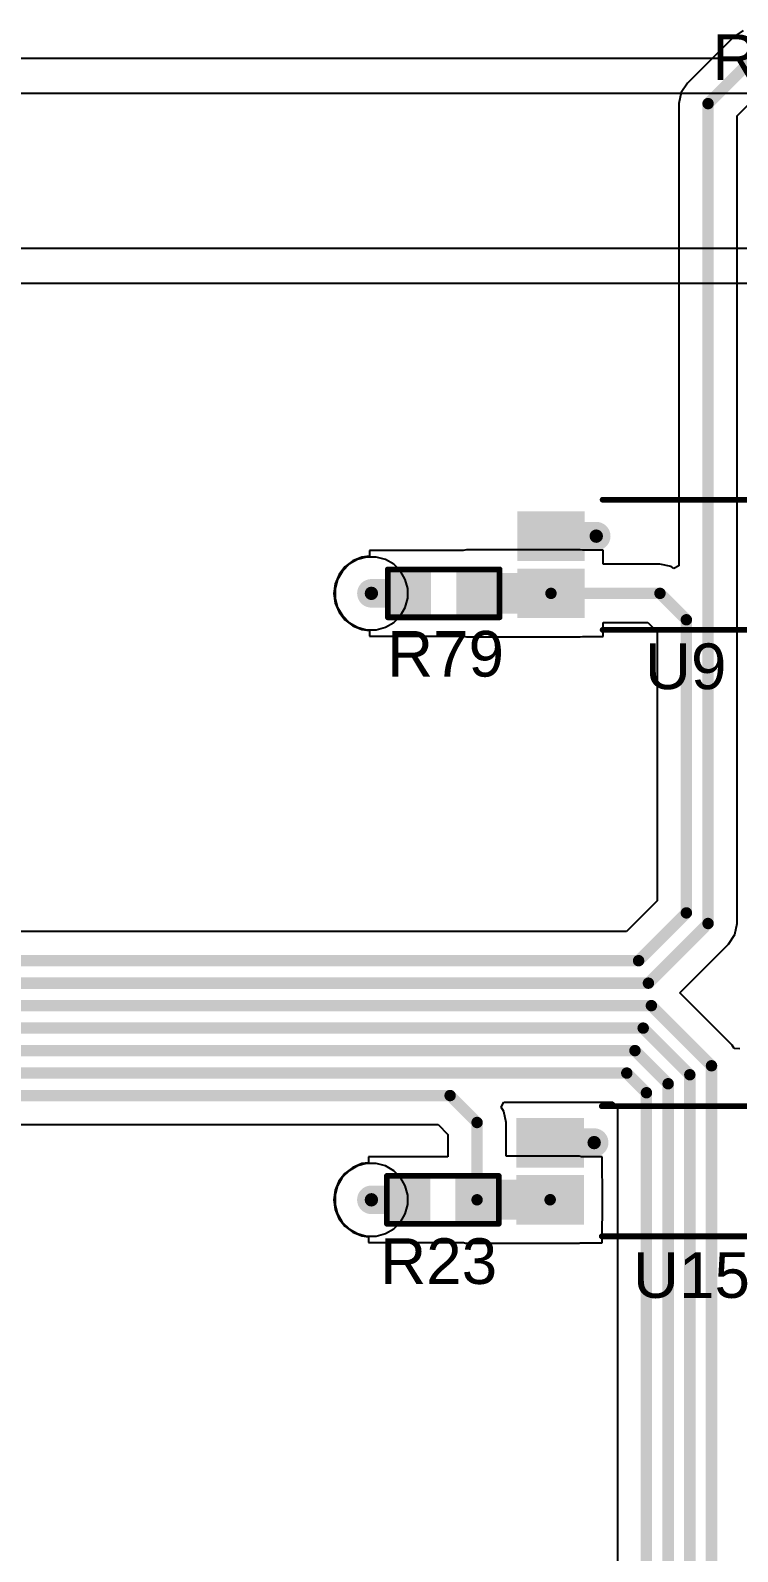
# Model space of a CAD drawing. Header units: millimetres. Extents: x -3 to 5437, y -3 to 5435.
# Drawn here: x 164.26 to 180, y 54.65 to 88.49 of the extents above; entities that cross this region are included whole.
import ezdxf

# ---------------------------------------------------------------- set-up
doc = ezdxf.new("R2010")
doc.units = ezdxf.units.MM
for name, color, linetype in [('BottomLayer', 5, 'Continuous'), ('BottomSolder', 6, 'Continuous'), ('TopLayer', 1, 'Continuous'), ('TopOverlay', 2, 'Continuous'), ('TopPaste', 8, 'Continuous'), ('TopSolder', 216, 'Continuous'), ('ViaHoleLayer', 16, 'Continuous')]:
    doc.layers.add(name, color=color, linetype=linetype)
doc.styles.add('Arial', font='', dxfattribs={"height": 0.2})
doc.styles.get('Arial').set_extended_font_data('Arial')

# ---------------------------------------------------------------- blocks, each defined once
blk = doc.blocks.new('PS2801C_1_F3_A_224')
at = {"layer": 'TopLayer'}
for points in [[(-3.79999875, 1.0849991), (-2.49999881, 1.0849991), (-2.49999881, 0.1850009), (-3.79999875, 0.1850009)], [(2.50000135, 1.0849991), (3.80000129, 1.0849991), (3.80000129, 0.1850009), (2.50000135, 0.1850009)], [(-3.79999875, -0.1850009), (-2.49999881, -0.1850009), (-2.49999881, -1.0849991), (-3.79999875, -1.0849991)], [(2.50000135, -0.1850009), (3.80000129, -0.1850009), (3.80000129, -1.0849991), (2.50000135, -1.0849991)]]:
    blk.add_hatch(color=1, dxfattribs=at).paths.add_polyline_path(points)
at = {"layer": 'TopPaste'}
for points in [[(-3.79999875, 1.0849991), (-2.49999881, 1.0849991), (-2.49999881, 0.1850009), (-3.79999875, 0.1850009)], [(2.50000135, 1.0849991), (3.80000129, 1.0849991), (3.80000129, 0.1850009), (2.50000135, 0.1850009)], [(-3.79999875, -0.1850009), (-2.49999881, -0.1850009), (-2.49999881, -1.0849991), (-3.79999875, -1.0849991)], [(2.50000135, -0.1850009), (3.80000129, -0.1850009), (3.80000129, -1.0849991), (2.50000135, -1.0849991)]]:
    blk.add_hatch(color=8, dxfattribs=at).paths.add_polyline_path(points)
at = {"layer": 'TopSolder'}
for points in [[(-3.90159875, 1.1865991), (-2.39839881, 1.1865991), (-2.39839881, 0.0834009), (-3.90159875, 0.0834009)], [(2.39840135, 1.1865991), (3.90160129, 1.1865991), (3.90160129, 0.0834009), (2.39840135, 0.0834009)], [(-3.90159875, -0.0834009), (-2.39839881, -0.0834009), (-2.39839881, -1.1865991), (-3.90159875, -1.1865991)], [(2.39840135, -0.0834009), (3.90160129, -0.0834009), (3.90160129, -1.1865991), (2.39840135, -1.1865991)]]:
    blk.add_hatch(color=216, dxfattribs=at).paths.add_polyline_path(points)
at = {"layer": 'TopOverlay'}
for points, const_width in [([(-3.556398779999999, 1.3462, 1), (-3.77001278, 1.3462, 1)], 0.127), ([(-3.80176278, 1.3462, 1), (-3.738262779999999, 1.3462, 1)], 0.0635), ([(-3.58814878, 1.3462, 1), (-3.52464878, 1.3462, 1)], 0.0635), ([(-1.91695578, 1.4478, 1), (-1.85345578, 1.4478, 1)], 0.0635), ([(1.96924422, 1.4478, 1), (2.03274422, 1.4478, 1)], 0.0635), ([(-1.91695578, -1.4478, 1), (-1.85345578, -1.4478, 1)], 0.0635), ([(1.96924422, -1.4478, 1), (2.03274422, -1.4478, 1)], 0.0635)]:
    blk.add_lwpolyline(points, format="xyb", close=True, dxfattribs=dict(at, const_width=const_width))
at = {"layer": 'TopOverlay', "const_width": 0.127}
for points in [[(2.00099422, 1.4478), (-1.88520578, 1.4478)], [(2.00099422, -1.4478), (-1.88520578, -1.4478)]]:
    blk.add_lwpolyline(points, dxfattribs=at)
blk = doc.blocks.new('PS2801C_1_F3_A_359')
at = {"layer": 'TopLayer'}
for points in [[(-3.79999875, 1.0849991), (-2.49999881, 1.0849991), (-2.49999881, 0.1850009), (-3.79999875, 0.1850009)], [(2.50000135, 1.0849991), (3.80000129, 1.0849991), (3.80000129, 0.1850009), (2.50000135, 0.1850009)], [(-3.79999875, -0.1850009), (-2.49999881, -0.1850009), (-2.49999881, -1.0849991), (-3.79999875, -1.0849991)], [(2.50000135, -0.1850009), (3.80000129, -0.1850009), (3.80000129, -1.0849991), (2.50000135, -1.0849991)]]:
    blk.add_hatch(color=1, dxfattribs=at).paths.add_polyline_path(points)
at = {"layer": 'TopPaste'}
for points in [[(-3.79999875, 1.0849991), (-2.49999881, 1.0849991), (-2.49999881, 0.1850009), (-3.79999875, 0.1850009)], [(2.50000135, 1.0849991), (3.80000129, 1.0849991), (3.80000129, 0.1850009), (2.50000135, 0.1850009)], [(-3.79999875, -0.1850009), (-2.49999881, -0.1850009), (-2.49999881, -1.0849991), (-3.79999875, -1.0849991)], [(2.50000135, -0.1850009), (3.80000129, -0.1850009), (3.80000129, -1.0849991), (2.50000135, -1.0849991)]]:
    blk.add_hatch(color=8, dxfattribs=at).paths.add_polyline_path(points)
at = {"layer": 'TopSolder'}
for points in [[(-3.90159875, 1.1865991), (-2.39839881, 1.1865991), (-2.39839881, 0.0834009), (-3.90159875, 0.0834009)], [(2.39840135, 1.1865991), (3.90160129, 1.1865991), (3.90160129, 0.0834009), (2.39840135, 0.0834009)], [(-3.90159875, -0.0834009), (-2.39839881, -0.0834009), (-2.39839881, -1.1865991), (-3.90159875, -1.1865991)], [(2.39840135, -0.0834009), (3.90160129, -0.0834009), (3.90160129, -1.1865991), (2.39840135, -1.1865991)]]:
    blk.add_hatch(color=216, dxfattribs=at).paths.add_polyline_path(points)
at = {"layer": 'TopOverlay'}
for points, const_width in [([(-3.556398779999999, 1.3462, 1), (-3.77001278, 1.3462, 1)], 0.127), ([(-3.80176278, 1.3462, 1), (-3.738262779999999, 1.3462, 1)], 0.0635), ([(-3.58814878, 1.3462, 1), (-3.52464878, 1.3462, 1)], 0.0635), ([(-1.91695578, 1.4478, 1), (-1.85345578, 1.4478, 1)], 0.0635), ([(1.96924422, 1.4478, 1), (2.03274422, 1.4478, 1)], 0.0635), ([(-1.91695578, -1.4478, 1), (-1.85345578, -1.4478, 1)], 0.0635), ([(1.96924422, -1.4478, 1), (2.03274422, -1.4478, 1)], 0.0635)]:
    blk.add_lwpolyline(points, format="xyb", close=True, dxfattribs=dict(at, const_width=const_width))
at = {"layer": 'TopOverlay', "const_width": 0.127}
for points in [[(2.00099422, 1.4478), (-1.88520578, 1.4478)], [(2.00099422, -1.4478), (-1.88520578, -1.4478)]]:
    blk.add_lwpolyline(points, dxfattribs=at)
blk = doc.blocks.new('RES_0603_391')
at = {"layer": 'TopLayer'}
for points in [[(-0.3809999999999999, 0.4445), (-0.3809999999999999, -0.4445), (-1.143, -0.4445), (-1.143, 0.4445)], [(1.143, 0.4445), (1.143, -0.4445), (0.3809999999999999, -0.4445), (0.3809999999999999, 0.4445)]]:
    blk.add_hatch(color=1, dxfattribs=at).paths.add_polyline_path(points)
at = {"layer": 'TopPaste'}
for points in [[(-0.3809999999999999, 0.4445), (-0.3809999999999999, -0.4445), (-1.143, -0.4445), (-1.143, 0.4445)], [(1.143, 0.4445), (1.143, -0.4445), (0.3809999999999999, -0.4445), (0.3809999999999999, 0.4445)]]:
    blk.add_hatch(color=8, dxfattribs=at).paths.add_polyline_path(points)
at = {"layer": 'TopSolder'}
for points in [[(-0.2794, 0.5460999999999999), (-0.2794, -0.5460999999999999), (-1.2446, -0.5460999999999999), (-1.2446, 0.5460999999999999)], [(1.2446, 0.5460999999999999), (1.2446, -0.5460999999999999), (0.2794, -0.5460999999999999), (0.2794, 0.5460999999999999)]]:
    blk.add_hatch(color=216, dxfattribs=at).paths.add_polyline_path(points)
at = {"layer": 'TopOverlay', "const_width": 0.127}
for points in [[(1.2446, 0.5334), (-1.2446, 0.5334)], [(-1.2446, 0.5334), (-1.2446, -0.5334)], [(1.2446, 0.5334), (1.2446, -0.5334)], [(1.2446, -0.5334), (-1.2446, -0.5334)]]:
    blk.add_lwpolyline(points, dxfattribs=at)
at = {"layer": 'TopOverlay', "const_width": 0.0635}
for points in [[(-1.27635, 0.5334, 1), (-1.21285, 0.5334, 1)], [(-1.27635, 0.5334, 1), (-1.21285, 0.5334, 1)], [(1.21285, 0.5334, 1), (1.27635, 0.5334, 1)], [(1.21285, 0.5334, 1), (1.27635, 0.5334, 1)], [(-1.27635, -0.5334, 1), (-1.21285, -0.5334, 1)], [(-1.27635, -0.5334, 1), (-1.21285, -0.5334, 1)], [(1.21285, -0.5334, 1), (1.27635, -0.5334, 1)], [(1.21285, -0.5334, 1), (1.27635, -0.5334, 1)]]:
    blk.add_lwpolyline(points, format="xyb", close=True, dxfattribs=at)
blk = doc.blocks.new('RES_0603_449')
at = {"layer": 'TopLayer'}
for points in [[(-0.3809999999999999, 0.4445), (-0.3809999999999999, -0.4445), (-1.143, -0.4445), (-1.143, 0.4445)], [(1.143, 0.4445), (1.143, -0.4445), (0.3809999999999999, -0.4445), (0.3809999999999999, 0.4445)]]:
    blk.add_hatch(color=1, dxfattribs=at).paths.add_polyline_path(points)
at = {"layer": 'TopPaste'}
for points in [[(-0.3809999999999999, 0.4445), (-0.3809999999999999, -0.4445), (-1.143, -0.4445), (-1.143, 0.4445)], [(1.143, 0.4445), (1.143, -0.4445), (0.3809999999999999, -0.4445), (0.3809999999999999, 0.4445)]]:
    blk.add_hatch(color=8, dxfattribs=at).paths.add_polyline_path(points)
at = {"layer": 'TopSolder'}
for points in [[(-0.2794, 0.5460999999999999), (-0.2794, -0.5460999999999999), (-1.2446, -0.5460999999999999), (-1.2446, 0.5460999999999999)], [(1.2446, 0.5460999999999999), (1.2446, -0.5460999999999999), (0.2794, -0.5460999999999999), (0.2794, 0.5460999999999999)]]:
    blk.add_hatch(color=216, dxfattribs=at).paths.add_polyline_path(points)
at = {"layer": 'TopOverlay', "const_width": 0.127}
for points in [[(1.2446, 0.5334), (-1.2446, 0.5334)], [(-1.2446, 0.5334), (-1.2446, -0.5334)], [(1.2446, 0.5334), (1.2446, -0.5334)], [(1.2446, -0.5334), (-1.2446, -0.5334)]]:
    blk.add_lwpolyline(points, dxfattribs=at)
at = {"layer": 'TopOverlay', "const_width": 0.0635}
for points in [[(-1.27635, 0.5334, 1), (-1.21285, 0.5334, 1)], [(-1.27635, 0.5334, 1), (-1.21285, 0.5334, 1)], [(1.21285, 0.5334, 1), (1.27635, 0.5334, 1)], [(1.21285, 0.5334, 1), (1.27635, 0.5334, 1)], [(-1.27635, -0.5334, 1), (-1.21285, -0.5334, 1)], [(-1.27635, -0.5334, 1), (-1.21285, -0.5334, 1)], [(1.21285, -0.5334, 1), (1.27635, -0.5334, 1)], [(1.21285, -0.5334, 1), (1.27635, -0.5334, 1)]]:
    blk.add_lwpolyline(points, format="xyb", close=True, dxfattribs=at)

msp = doc.modelspace()

# ---------------------------------------------------------------- hatches: boundary and pattern name
at = {"layer": 'BottomLayer'}
h = msp.add_hatch(color=5, dxfattribs=at)
edge = h.paths.add_edge_path()
edge.add_arc((176.85683704, 77.24227376), 0.2999994, 0, 360)
h = msp.add_hatch(color=5, dxfattribs=at)
edge = h.paths.add_edge_path()
edge.add_arc((171.85303704, 75.96945944), 0.2999994, 0, 360)
h = msp.add_hatch(color=5, dxfattribs=at)
edge = h.paths.add_edge_path()
edge.add_arc((176.81083764, 63.75048718), 0.2999994, 0, 360)
h = msp.add_hatch(color=5, dxfattribs=at)
edge = h.paths.add_edge_path()
edge.add_arc((171.8523995, 62.47767286), 0.2999994, 0, 360)
at = {"layer": 'BottomSolder'}
h = msp.add_hatch(color=6, dxfattribs=at)
edge = h.paths.add_edge_path()
edge.add_arc((176.85683704, 77.24227376), 0.1499997, 0, 360)
h = msp.add_hatch(color=6, dxfattribs=at)
edge = h.paths.add_edge_path()
edge.add_arc((171.85303704, 75.96945944), 0.1499997, 0, 360)
h = msp.add_hatch(color=6, dxfattribs=at)
edge = h.paths.add_edge_path()
edge.add_arc((176.81083764, 63.75048718), 0.1499997, 0, 360)
h = msp.add_hatch(color=6, dxfattribs=at)
edge = h.paths.add_edge_path()
edge.add_arc((171.8523995, 62.47767286), 0.1499997, 0, 360)
at = {"layer": 'TopLayer'}
h = msp.add_hatch(color=1, dxfattribs=at)
edge = h.paths.add_edge_path()
edge.add_arc((176.85683704, 77.24227376), 0.2999994, 0, 360)
h = msp.add_hatch(color=1, dxfattribs=at)
edge = h.paths.add_edge_path()
edge.add_arc((171.85303704, 75.96945944), 0.2999994, 0, 360)
for points in [[(173.97042676, 76.41946107999999), (173.97042676, 75.51946287999999), (176.49962668, 75.51946287999999), (176.49962668, 76.41946107999999)], [(173.9504395, 62.03317285999999), (176.47963942, 62.03317285999999), (176.47963942, 62.92766941999999), (173.9504395, 62.92766941999999)]]:
    msp.add_hatch(color=1, dxfattribs=at).paths.add_polyline_path(points)
h = msp.add_hatch(color=1, dxfattribs=at)
edge = h.paths.add_edge_path()
edge.add_arc((176.81083764, 63.75048718), 0.2999994, 0, 360)
h = msp.add_hatch(color=1, dxfattribs=at)
edge = h.paths.add_edge_path()
edge.add_arc((171.8523995, 62.47767286), 0.2999994, 0, 360)
at = {"layer": 'TopSolder'}
h = msp.add_hatch(color=216, dxfattribs=at)
edge = h.paths.add_edge_path()
edge.add_arc((176.85683704, 77.24227376), 0.1499997, 0, 360)
h = msp.add_hatch(color=216, dxfattribs=at)
edge = h.paths.add_edge_path()
edge.add_arc((171.85303704, 75.96945944), 0.1499997, 0, 360)
h = msp.add_hatch(color=216, dxfattribs=at)
edge = h.paths.add_edge_path()
edge.add_arc((176.81083764, 63.75048718), 0.1499997, 0, 360)
h = msp.add_hatch(color=216, dxfattribs=at)
edge = h.paths.add_edge_path()
edge.add_arc((171.8523995, 62.47767286), 0.1499997, 0, 360)
at = {"layer": 'ViaHoleLayer'}
h = msp.add_hatch(color=16, dxfattribs=at)
edge = h.paths.add_edge_path()
edge.add_arc((176.85683704, 77.24227376), 0.1499997, 0, 360)
h = msp.add_hatch(color=16, dxfattribs=at)
edge = h.paths.add_edge_path()
edge.add_arc((171.85303704, 75.96945944), 0.1499997, 0, 360)
h = msp.add_hatch(color=16, dxfattribs=at)
edge = h.paths.add_edge_path()
edge.add_arc((176.81083764, 63.75048718), 0.1499997, 0, 360)
h = msp.add_hatch(color=16, dxfattribs=at)
edge = h.paths.add_edge_path()
edge.add_arc((171.8523995, 62.47767286), 0.1499997, 0, 360)

# ---------------------------------------------------------------- linework, layer by layer
at = {"layer": 'BottomLayer'}
for p, q in [((198.2724, 87.86517606), (156.75544976, 87.86517606)), ((156.5707054, 87.0966), (198.2724, 87.0966)), ((185.2088371, 83.6422), (153.31439746, 83.6422)), ((153.31439746, 82.87362393999999), (185.2088371, 82.87362393999999)), ((171.35691408, 76.61601898), (171.2064775, 76.4655824)), ((171.5411606, 76.72239418), (171.35691408, 76.61601898)), ((171.74666184, 76.77745884), (171.5411606, 76.72239418)), ((171.95941224, 76.77745884), (171.74666184, 76.77745884)), ((172.16491348, 76.72239418), (171.95941224, 76.77745884)), ((172.34916, 76.61601898), (172.16491348, 76.72239418)), ((172.49959658, 76.4655824), (172.34916, 76.61601898)), ((171.1001023, 76.28133588), (171.04503764, 76.07583464)), ((171.2064775, 76.4655824), (171.1001023, 76.28133588)), ((172.60597178, 76.28133588), (172.49959658, 76.4655824)), ((172.66103644, 76.07583464), (172.60597178, 76.28133588)), ((171.04503764, 76.07583464), (171.04503764, 75.86308423999999)), ((171.04503764, 75.86308423999999), (171.1001023, 75.657583)), ((172.60597178, 75.657583), (172.66103644, 75.86308423999999)), ((172.66103644, 75.86308423999999), (172.66103644, 76.07583464)), ((171.1001023, 75.657583), (171.2064775, 75.47333647999999)), ((171.2064775, 75.47333647999999), (171.35691408, 75.3228999)), ((172.34916, 75.3228999), (172.49959658, 75.47333647999999)), ((172.49959658, 75.47333647999999), (172.60597178, 75.657583)), ((171.35691408, 75.3228999), (171.5411606, 75.2165247)), ((171.5411606, 75.2165247), (171.74666184, 75.16146004)), ((171.74666184, 75.16146004), (171.95941224, 75.16146004)), ((171.95941224, 75.16146004), (172.16491348, 75.2165247)), ((172.16491348, 75.2165247), (172.34916, 75.3228999)), ((171.7460243, 63.28567226000001), (171.54052306, 63.23060759999999)), ((171.9587747, 63.28567226000001), (171.7460243, 63.28567226000001)), ((172.16427594, 63.23060759999999), (171.9587747, 63.28567226000001)), ((171.20583996, 62.97379582), (171.09946476, 62.7895493)), ((171.35627654, 63.12423239999999), (171.20583996, 62.97379582)), ((171.54052306, 63.23060759999999), (171.35627654, 63.12423239999999)), ((172.34852246, 63.12423239999999), (172.16427594, 63.23060759999999)), ((172.49895904, 62.97379582), (172.34852246, 63.12423239999999)), ((172.60533424, 62.7895493), (172.49895904, 62.97379582)), ((171.09946476, 62.7895493), (171.0444001, 62.58404806)), ((172.6603989, 62.58404806), (172.60533424, 62.7895493)), ((171.0444001, 62.58404806), (171.0444001, 62.37129766)), ((171.0444001, 62.37129766), (171.09946476, 62.16579641999999)), ((172.60533424, 62.16579641999999), (172.6603989, 62.37129766)), ((172.6603989, 62.37129766), (172.6603989, 62.58404806)), ((171.09946476, 62.16579641999999), (171.20583996, 61.98154989999999)), ((171.20583996, 61.98154989999999), (171.35627654, 61.83111332)), ((172.34852246, 61.83111332), (172.49895904, 61.98154989999999)), ((172.49895904, 61.98154989999999), (172.60533424, 62.16579641999999)), ((171.35627654, 61.83111332), (171.54052306, 61.72473812)), ((171.54052306, 61.72473812), (171.7460243, 61.66967346)), ((171.7460243, 61.66967346), (171.9587747, 61.66967346)), ((171.9587747, 61.66967346), (172.16427594, 61.72473812)), ((172.16427594, 61.72473812), (172.34852246, 61.83111332))]:
    msp.add_line(p, q, dxfattribs=at)
at = {"layer": 'TopLayer'}
for p, q in [((179.91852764, 88.352884), (178.88822744, 87.32258379999999)), ((180.1285704, 88.4932317), (179.91852764, 88.352884)), ((178.88822744, 87.32258379999999), (178.74787974, 87.1125385)), ((178.74787974, 87.1125385), (178.69859612, 86.8647742)), ((179.99347796, 86.59659592), (180.64451552, 87.24763348)), ((178.69859612, 86.8647742), (178.69859612, 76.58505384)), ((179.99347796, 68.6246151), (179.99347796, 86.59659592)), ((173.89273578, 76.92195944), (171.8114293, 76.92195944)), ((171.8114293, 76.92195944), (171.8114293, 76.79660281999999)), ((173.97042676, 76.93741279999999), (173.89273578, 76.92195944)), ((176.49962668, 76.93741279999999), (173.97042676, 76.93741279999999)), ((176.5496723, 76.92745854), (176.49962668, 76.93741279999999)), ((177.00762668, 76.92745854), (176.5496723, 76.92745854)), ((177.00762668, 76.61690035999999), (177.00762668, 76.92745854)), ((171.26428536, 76.55821112), (171.13196406, 76.38577052)), ((171.43672596, 76.69053242), (171.26428536, 76.55821112)), ((171.63753836, 76.7737098), (171.43672596, 76.69053242)), ((171.8114293, 76.79660281999999), (171.63753836, 76.7737098)), ((178.27532544, 76.61690035999999), (177.00762668, 76.61690035999999)), ((178.52308974, 76.56761673999999), (178.27532544, 76.61690035999999)), ((178.58658974, 76.52518604), (178.52308974, 76.56761673999999)), ((178.69859612, 76.58505384), (178.58658974, 76.52518604)), ((171.04878668, 76.18495812), (171.02041488, 75.96945944)), ((171.13196406, 76.38577052), (171.04878668, 76.18495812)), ((171.02041488, 75.96945944), (171.04878668, 75.75396076)), ((171.04878668, 75.75396076), (171.13196406, 75.55314836)), ((171.13196406, 75.55314836), (171.26428536, 75.38070775999999)), ((171.26428536, 75.38070775999999), (171.43672596, 75.24838645999999)), ((171.43672596, 75.24838645999999), (171.63753836, 75.16520908)), ((171.63753836, 75.16520908), (171.8114293, 75.14231606)), ((171.8114293, 75.14231606), (171.8114293, 75.01695944)), ((177.00762668, 75.01146034), (177.00762668, 75.32201852)), ((177.00762668, 75.32201852), (178.00714716, 75.32201852)), ((178.00714716, 75.32201852), (178.2154678, 75.11369787999999)), ((171.8114293, 75.01695944), (173.89276118, 75.01695944)), ((173.89276118, 75.01695944), (173.97042676, 75.00151115999999)), ((173.97042676, 75.00151115999999), (176.49962668, 75.00151115999999)), ((176.49962668, 75.00151115999999), (176.5496469, 75.01146034)), ((176.5496469, 75.01146034), (177.00762668, 75.01146034)), ((178.2154678, 75.11369787999999), (178.2154678, 69.12898035999999)), ((178.2154678, 69.12898035999999), (177.53121466, 68.44472721999999)), ((177.53121466, 68.44472721999999), (151.29811244, 68.44472468)), ((179.80384664, 68.1668055), (179.94419434, 68.3768508)), ((179.94419434, 68.3768508), (179.99347796, 68.6246151)), ((178.71701874, 67.0799776), (179.80384664, 68.1668055)), ((179.88004664, 65.9169497), (178.71701874, 67.0799776)), ((179.92682582, 65.84693967999999), (179.88004664, 65.9169497)), ((180.05321622, 65.83449114), (179.92682582, 65.84693967999999)), ((174.74085448, 64.53783891999998), (174.80072228, 64.6498453)), ((174.80072228, 64.6498453), (177.2242582, 64.6498453)), ((177.2242582, 64.6498453), (177.32699612, 64.54710738)), ((174.8025968, 64.44543626), (174.74085448, 64.53783891999998)), ((174.85188042, 64.19767196), (174.8025968, 64.44543626)), ((177.32699612, 64.54710738), (177.32699612, 45.84172442)), ((123.32133578, 64.14984121999998), (173.33664596, 64.1498463)), ((173.33664596, 64.1498463), (173.55699858, 63.92949368)), ((174.85188042, 63.44562368), (174.85188042, 64.19767196)), ((173.55699858, 63.92949368), (173.55699858, 63.43017286)), ((171.7914395, 63.30226861999999), (171.63690082, 63.28192322)), ((173.55699858, 63.43017286), (171.7914395, 63.43017286)), ((171.7914395, 63.43017286), (171.7914395, 63.30226861999999)), ((176.47963942, 63.44562368), (174.85188042, 63.44562368)), ((176.52967234, 63.43567196), (176.47963942, 63.44562368)), ((176.98763688, 63.43567196), (176.52967234, 63.43567196)), ((176.98763688, 62.97771758), (176.98763688, 63.43567196)), ((171.26364782, 63.06642453999999), (171.13132652, 62.89398394)), ((171.43608842, 63.19874583999999), (171.26364782, 63.06642453999999)), ((171.63690082, 63.28192322), (171.43608842, 63.19874583999999)), ((176.99759114, 62.92767196), (176.98763688, 62.97771758)), ((171.04814914, 62.69317153999999), (171.01977734, 62.47767286)), ((171.13132652, 62.89398394), (171.04814914, 62.69317153999999)), ((176.99759114, 62.03317285999999), (176.99759114, 62.92767196)), ((171.01977734, 62.47767286), (171.04814914, 62.26217418)), ((171.04814914, 62.26217418), (171.13132652, 62.06136177999999)), ((171.13132652, 62.06136177999999), (171.26364782, 61.88892118)), ((176.98763688, 61.98312723999999), (176.99759114, 62.03317285999999)), ((176.98763688, 61.51967375999999), (176.98763688, 61.98312723999999)), ((171.26364782, 61.88892118), (171.43608842, 61.75659988)), ((171.43608842, 61.75659988), (171.63690082, 61.6734225)), ((171.63690082, 61.6734225), (171.7914395, 61.6530771)), ((171.7914395, 61.6530771), (171.7914395, 61.52517285999999)), ((171.7914395, 61.52517285999999), (173.90040658, 61.52517285999999)), ((173.90040658, 61.52517285999999), (173.9504395, 61.51522113999999)), ((173.9504395, 61.51522113999999), (176.47963942, 61.51522113999999)), ((176.47963942, 61.51522113999999), (176.50202444, 61.51967375999999)), ((176.50202444, 61.51967375999999), (176.98763688, 61.51967375999999))]:
    msp.add_line(p, q, dxfattribs=at)
for points, const_width in [([(179.34603704, 86.8647742), (180.37633724, 87.8950744)], 0.254), ([(179.34603704, 68.6246151), (179.34603704, 86.8647742)], 0.254), ([(175.84962798, 77.23945944), (175.8524423, 77.24227376)], 0.635), ([(175.8524423, 77.24227376), (176.85683704, 77.24227376)], 0.635), ([(171.85303704, 75.96945944), (172.7004293, 75.96945944)], 0.635), ([(175.84962798, 75.96945944), (178.27532544, 75.96945944)], 0.254), ([(178.27532544, 75.96945944), (178.86290872, 75.38187616)], 0.254), ([(178.86290872, 68.86080208), (178.86290872, 75.38187616)], 0.254), ([(177.79939294, 67.7972863), (178.86290872, 68.86080208)], 0.254), ([(178.01870924, 67.2972873), (179.34603704, 68.6246151)], 0.254), ([(120.1217943, 67.79728122), (177.79939294, 67.7972863)], 0.254), ([(124.77393384, 67.29728222), (178.01870924, 67.2972873)], 0.254), ([(125.15493384, 66.79728068), (178.08409138, 66.79728576)], 0.254), ([(178.08409138, 66.79728576), (179.42223704, 65.4591401)], 0.254), ([(124.78498792, 66.29728168), (177.90159238, 66.29728675999999)], 0.254), ([(177.90159238, 66.29728675999999), (178.93963704, 65.2592421)], 0.254), ([(122.86893384, 65.79728014), (177.71909592, 65.79728522)], 0.254), ([(177.71909592, 65.79728522), (178.45703704, 65.0593441)], 0.254), ([(124.01193384, 65.29728114), (177.53659692, 65.29728622)], 0.254), ([(177.53659692, 65.29728622), (177.97443704, 64.8594461)], 0.254), ([(178.93963704, 21.85569924), (178.93963704, 65.2592421)], 0.254), ([(179.42223704, 21.80767292), (179.42223704, 65.4591401)], 0.254), ([(177.97443704, 45.57354614), (177.97443704, 64.8594461)], 0.254), ([(178.45703704, 28.23977334), (178.45703704, 65.0593441)], 0.254), ([(123.0531575, 64.79728214), (173.60482424, 64.79728721999999)], 0.254), ([(173.60482424, 64.79728721999999), (174.2044395, 64.19767196)], 0.254), ([(174.2044395, 62.47767286), (174.2044395, 64.19767196)], 0.254), ([(175.82963818, 63.74767285999999), (175.8324525, 63.75048718)], 0.635), ([(175.8324525, 63.75048718), (176.81083764, 63.75048718)], 0.635), ([(171.8523995, 62.47767286), (172.6804395, 62.47767286)], 0.635), ([(172.6804395, 62.47767286), (172.75327146, 62.47767286)], 0.508), ([(175.82963818, 62.47767286), (175.8324525, 62.48048717999999)], 0.254)]:
    msp.add_lwpolyline(points, dxfattribs=dict(at, const_width=const_width))
for points, const_width in [([(179.28253704, 86.8647742, 1), (179.40953704, 86.8647742, 1)], 0.127), ([(179.28253704, 86.8647742, 1), (179.40953704, 86.8647742, 1)], 0.127), ([(175.69087798, 77.23945944, 1), (176.00837798, 77.23945944, 1)], 0.3175), ([(175.6936923, 77.24227376, 1), (176.0111923, 77.24227376, 1)], 0.3175), ([(175.6936923, 77.24227376, 1), (176.0111923, 77.24227376, 1)], 0.3175), ([(176.69808704, 77.24227376, 1), (177.01558704, 77.24227376, 1)], 0.3175), ([(171.69428704, 75.96945944, 1), (172.01178704, 75.96945944, 1)], 0.3175), ([(172.5416793, 75.96945944, 1), (172.8591793, 75.96945944, 1)], 0.3175), ([(175.78612798, 75.96945944, 1), (175.91312798, 75.96945944, 1)], 0.127), ([(178.21182544, 75.96945944, 1), (178.33882544, 75.96945944, 1)], 0.127), ([(178.21182544, 75.96945944, 1), (178.33882544, 75.96945944, 1)], 0.127), ([(178.79940872, 75.38187616, 1), (178.92640872, 75.38187616, 1)], 0.127), ([(178.79940872, 75.38187616, 1), (178.92640872, 75.38187616, 1)], 0.127), ([(178.79940872, 68.86080208, 1), (178.92640872, 68.86080208, 1)], 0.127), ([(178.79940872, 68.86080208, 1), (178.92640872, 68.86080208, 1)], 0.127), ([(179.28253704, 68.6246151, 1), (179.40953704, 68.6246151, 1)], 0.127), ([(179.28253704, 68.6246151, 1), (179.40953704, 68.6246151, 1)], 0.127), ([(177.73589294, 67.7972863, 1), (177.86289294, 67.7972863, 1)], 0.127), ([(177.73589294, 67.7972863, 1), (177.86289294, 67.7972863, 1)], 0.127), ([(177.95520924, 67.2972873, 1), (178.08220924, 67.2972873, 1)], 0.127), ([(177.95520924, 67.2972873, 1), (178.08220924, 67.2972873, 1)], 0.127), ([(178.02059138, 66.79728576, 1), (178.14759138, 66.79728576, 1)], 0.127), ([(178.02059138, 66.79728576, 1), (178.14759138, 66.79728576, 1)], 0.127), ([(177.83809238, 66.29728675999999, 1), (177.96509238, 66.29728675999999, 1)], 0.127), ([(177.83809238, 66.29728675999999, 1), (177.96509238, 66.29728675999999, 1)], 0.127), ([(177.65559592, 65.79728522, 1), (177.78259592, 65.79728522, 1)], 0.127), ([(177.65559592, 65.79728522, 1), (177.78259592, 65.79728522, 1)], 0.127), ([(177.47309692, 65.29728622, 1), (177.60009692, 65.29728622, 1)], 0.127), ([(177.47309692, 65.29728622, 1), (177.60009692, 65.29728622, 1)], 0.127), ([(178.87613704, 65.2592421, 1), (179.00313704, 65.2592421, 1)], 0.127), ([(178.87613704, 65.2592421, 1), (179.00313704, 65.2592421, 1)], 0.127), ([(179.35873704, 65.4591401, 1), (179.48573704, 65.4591401, 1)], 0.127), ([(179.35873704, 65.4591401, 1), (179.48573704, 65.4591401, 1)], 0.127), ([(177.91093704, 64.8594461, 1), (178.03793704, 64.8594461, 1)], 0.127), ([(177.91093704, 64.8594461, 1), (178.03793704, 64.8594461, 1)], 0.127), ([(178.39353704, 65.0593441, 1), (178.52053704, 65.0593441, 1)], 0.127), ([(178.39353704, 65.0593441, 1), (178.52053704, 65.0593441, 1)], 0.127), ([(173.54132424, 64.79728721999999, 1), (173.66832424, 64.79728721999999, 1)], 0.127), ([(173.54132424, 64.79728721999999, 1), (173.66832424, 64.79728721999999, 1)], 0.127), ([(174.1409395, 64.19767196, 1), (174.2679395, 64.19767196, 1)], 0.127), ([(174.1409395, 64.19767196, 1), (174.2679395, 64.19767196, 1)], 0.127), ([(175.67088818, 63.74767285999999, 1), (175.98838818, 63.74767285999999, 1)], 0.3175), ([(175.6737025, 63.75048718, 1), (175.9912025, 63.75048718, 1)], 0.3175), ([(175.6737025, 63.75048718, 1), (175.9912025, 63.75048718, 1)], 0.3175), ([(176.65208764, 63.75048718, 1), (176.96958764, 63.75048718, 1)], 0.3175), ([(171.6936495, 62.47767286, 1), (172.0111495, 62.47767286, 1)], 0.3175), ([(172.5216895, 62.47767286, 1), (172.8391895, 62.47767286, 1)], 0.3175), ([(172.5534395, 62.47767286, 1), (172.8074395, 62.47767286, 1)], 0.254), ([(172.62627146, 62.47767286, 1), (172.88027146, 62.47767286, 1)], 0.254), ([(175.7689525, 62.48048717999999, 1), (175.8959525, 62.48048717999999, 1)], 0.127), ([(174.1409395, 62.47767286, 1), (174.2679395, 62.47767286, 1)], 0.127), ([(175.76613818, 62.47767286, 1), (175.89313818, 62.47767286, 1)], 0.127)]:
    msp.add_lwpolyline(points, format="xyb", close=True, dxfattribs=dict(at, const_width=const_width))

# ---------------------------------------------------------------- block references
at = {"rotation": 180}
for name, p in [('PS2801C_1_F3_A_359', (178.9996293, 76.60445943999999)), ('RES_0603_391', (173.4624293, 75.96945944)), ('PS2801C_1_F3_A_224', (178.9796395, 63.11267286)), ('RES_0603_449', (173.4424395, 62.47767286))]:
    msp.add_blockref(name, p, dxfattribs=at)

# ---------------------------------------------------------------- texts
at = {"layer": 'TopOverlay', "style": 'Arial'}
for s, p in [('R62', (179.4396081, 87.38723949999999)), ('R79', (172.2006081, 74.11823885999999)), ('U9', (177.94084554, 73.83883886)), ('R23', (172.0482081, 60.60543885999999)), ('U15', (177.67385344, 60.29625228))]:
    msp.add_text(s, height=1.016, dxfattribs=at).set_placement(p)

doc.saveas('drawing.dxf')
